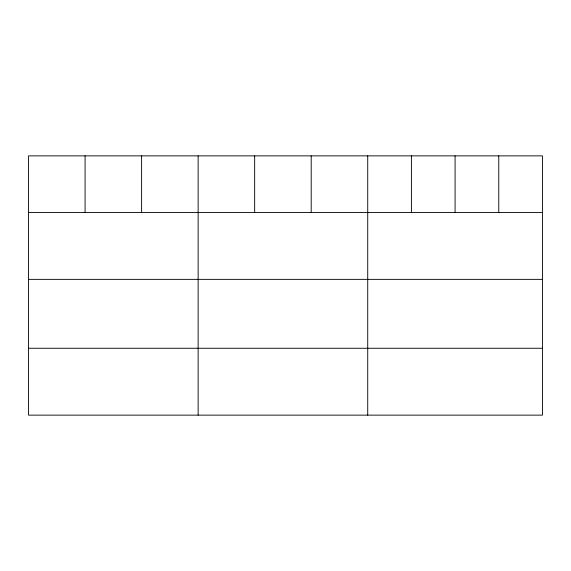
<?xml version="1.0" encoding="UTF-8"?>
<svg xmlns="http://www.w3.org/2000/svg" width="571" height="571" viewBox="0 0 571 571"><rect width="100%" height="100%" fill="white"/><g stroke="black" fill="none" stroke-linecap="round" stroke-linejoin="round"><path stroke-width="0.86" d="M542.45 212.483L542.45 415.138L28.55 415.138L28.55 155.862L542.45 155.862L542.45 212.483L28.55 212.483M28.55 279.362L542.45 279.362M28.55 348.26L542.45 348.26M498.768 155.862L498.768 212.483M455.087 155.862L455.087 212.483M411.405 155.862L411.405 212.483M367.724 155.862L367.724 415.138M311.195 155.862L311.195 212.483M254.666 155.862L254.666 212.483M198.137 155.862L198.137 415.138M141.608 155.862L141.608 212.483M85.079 155.862L85.079 212.483"/></g></svg>
